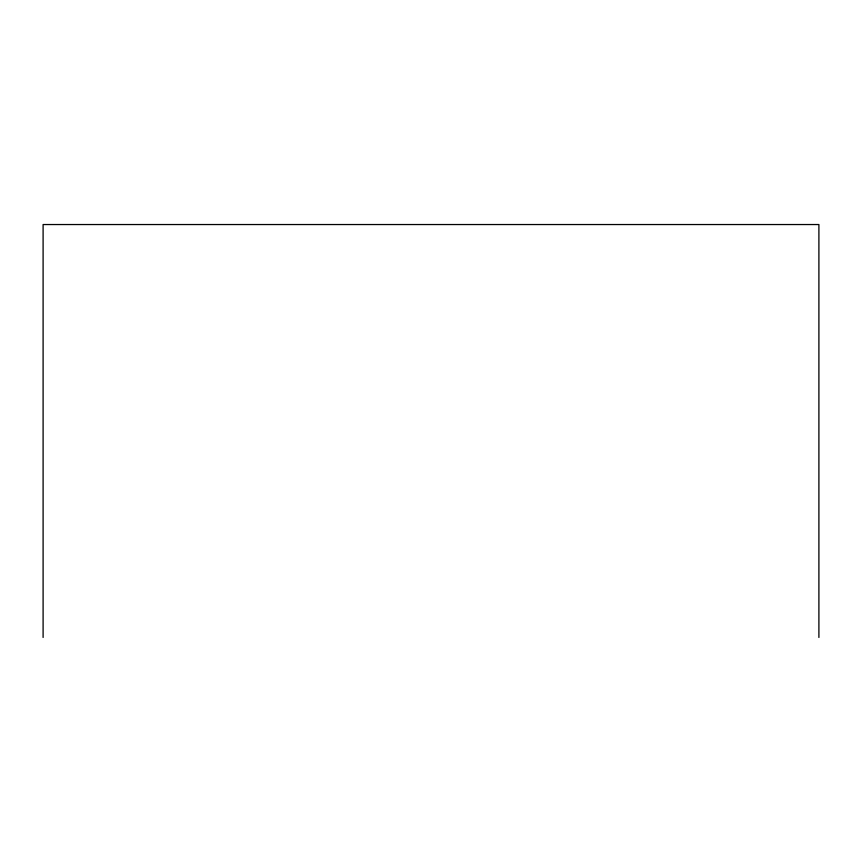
<?xml version="1.0" encoding="UTF-8"?>
<svg xmlns="http://www.w3.org/2000/svg" width="862" height="862" viewBox="0 0 862 862"><rect width="100%" height="100%" fill="white"/><g stroke="black" fill="none" stroke-linecap="round" stroke-linejoin="round"><path stroke-width="1.29" d="M818.9 637.46L818.9 224.54L43.1 224.54L43.1 637.46"/></g></svg>
